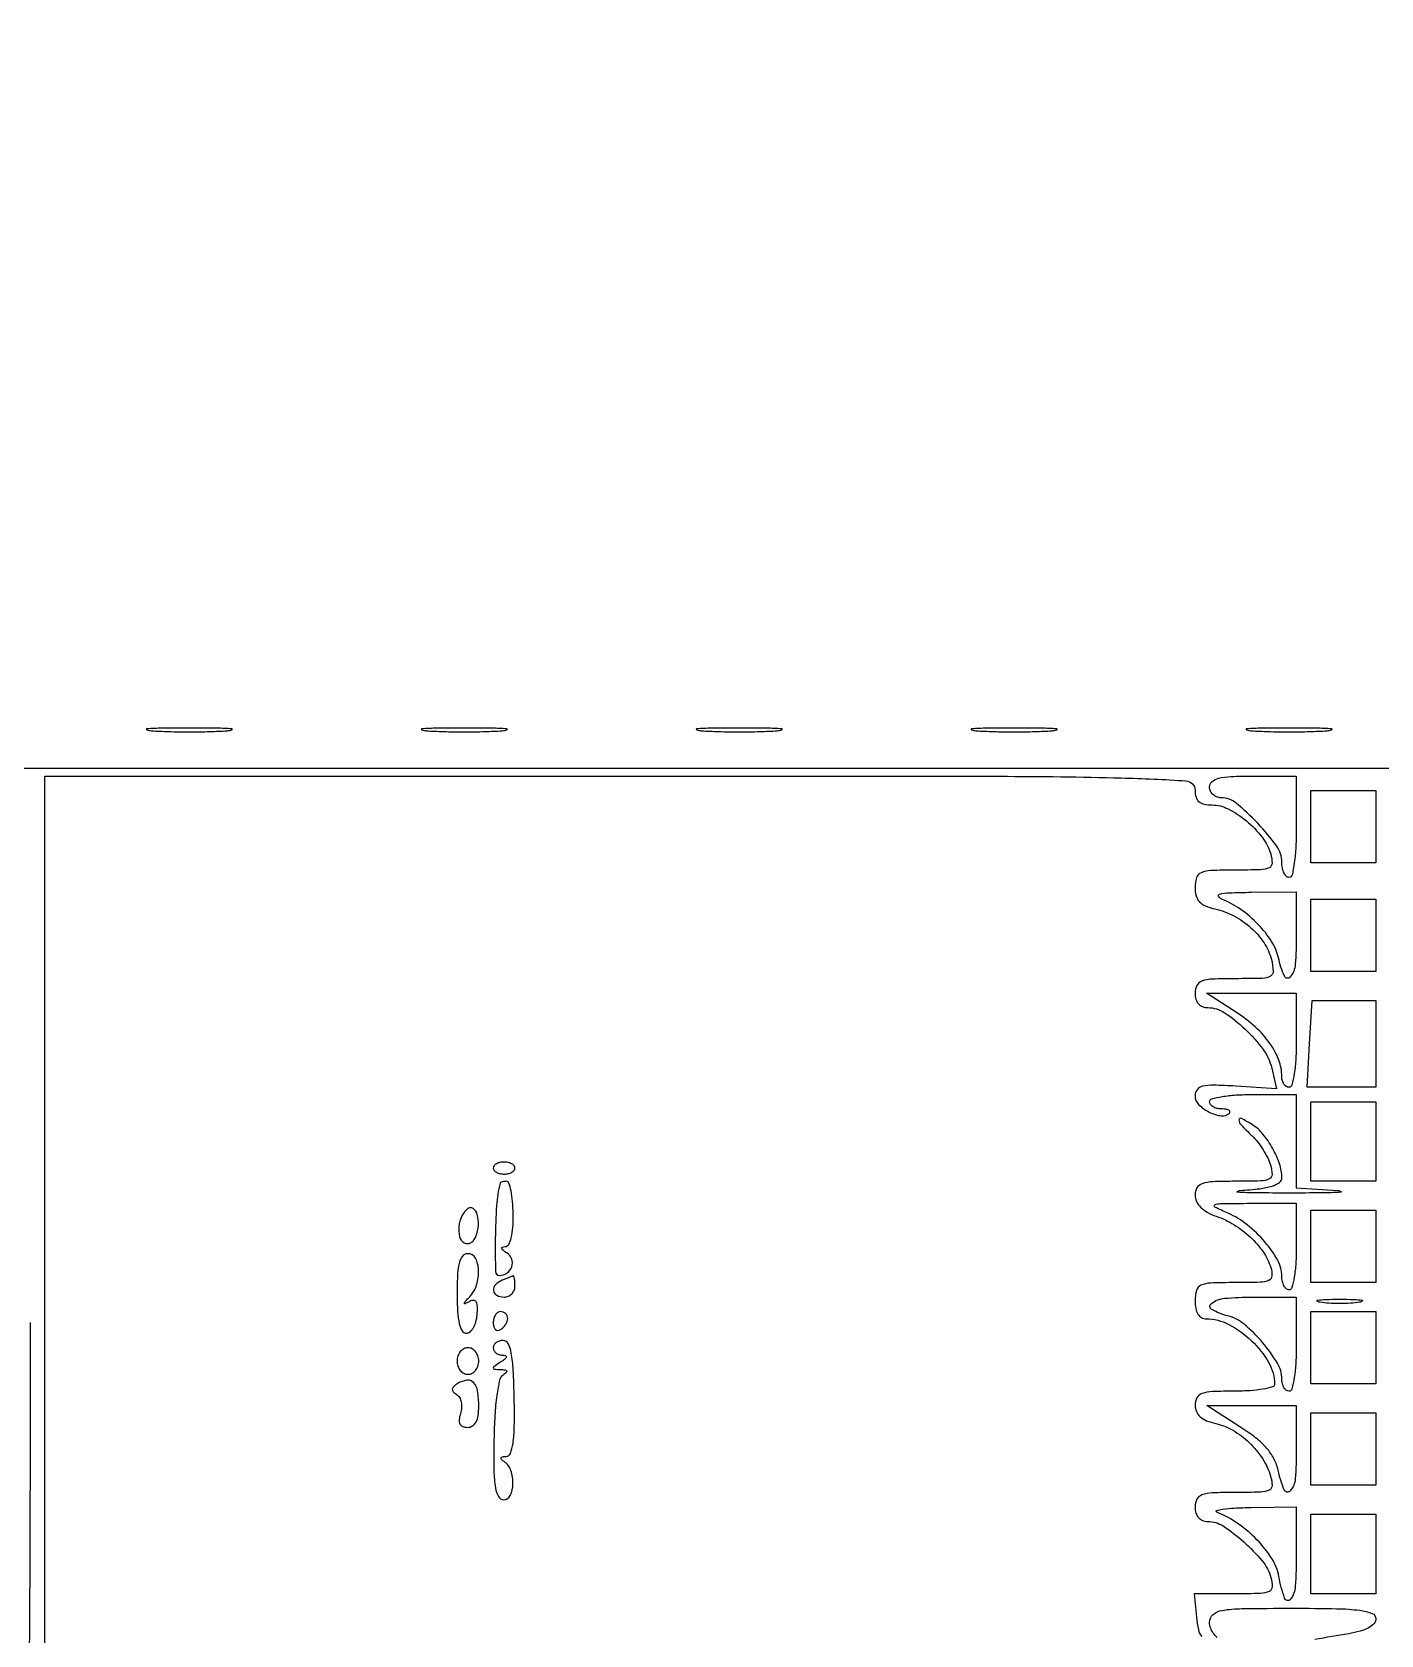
# Model space of a CAD drawing. Extents: x 23 to 255, y 40 to 184.
# Drawn here: x 184.79 to 200.56, y 165.5 to 184.24 of the extents above; entities that cross this region are included whole.
import ezdxf

# ---------------------------------------------------------------- set-up
doc = ezdxf.new("R2010")
doc.units = 0
doc.header["$MEASUREMENT"] = 0

msp = doc.modelspace()

# ---------------------------------------------------------------- linework, layer by layer
for points in [[(207.919475, 175.632891, 0.000007), (191.762556, 175.634099, 0.00002), (173.0434, 175.634494, 0.000013), (151.49745, 175.633531), (95.9364, 175.6296)], [(184.9356, 162.7704), (184.9356, 169.1577), (184.9356, 175.545), (191.6613, 175.545, -0.000328), (196.106804, 175.542086, -0.00596), (197.525138, 175.523318, -0.010206), (198.281175, 175.488847, -0.39502), (198.387, 175.3758, 0.074426), (198.398636, 175.29806, 0.1428), (198.432943, 175.245793, 0.12579), (198.493521, 175.216079, 0.051482), (198.585341, 175.2066, -0.119029), (198.77492, 175.160821, -0.0551), (198.98771, 175.020196, -0.05424), (199.170724, 174.830836, -0.091965), (199.271543, 174.63555, -0.071856), (199.288028, 174.526251, -0.294509), (199.253717, 174.472317, -0.101528), (199.15433, 174.44915, -0.006664), (198.858001, 174.4452, 0.008649), (198.571039, 174.440236, 0.092418), (198.457729, 174.415028, 0.216985), (198.404793, 174.35708, 0.078382), (198.387, 174.244275, 0.064847), (198.399808, 174.145934, 0.121827), (198.438099, 174.07609, 0.108061), (198.508229, 174.02691, 0.044267), (198.61965, 173.991488, -0.066485), (198.841988, 173.909798, -0.061697), (199.041367, 173.771006, -0.064017), (199.194262, 173.593691, -0.084656), (199.280058, 173.398863, -0.047192), (199.300767, 173.263298, -0.292759), (199.267858, 173.204784, -0.116556), (199.173722, 173.180063, -0.006186), (198.861471, 173.1762, 0.009471), (198.589739, 173.171052, 0.076314), (198.467459, 173.147508, 0.189671), (198.408783, 173.096311, 0.120191), (198.387, 173.007, 0.071686), (198.397193, 172.936269, 0.111248), (198.427056, 172.882611, 0.11959), (198.475189, 172.849446, 0.091572), (198.538246, 172.8378, -0.147246), (198.729488, 172.780233, -0.043433), (198.971734, 172.587683, -0.044018), (199.183694, 172.348154, -0.102104), (199.283888, 172.131365), (199.340202, 171.89023), (198.863486, 171.919865, 0.009356), (198.602058, 171.931211, 0.064311), (198.474354, 171.91791, 0.169163), (198.411367, 171.877769, 0.168845), (198.386885, 171.807151, 0.198438), (198.428705, 171.706159, 0.079302), (198.55218, 171.616482, 0.082025), (198.693437, 171.571828, 0.236228), (198.788175, 171.603375, 0.24659), (198.794023, 171.622156, 0.225296), (198.782087, 171.638705, 0.092148), (198.748004, 171.649961, 0.03381), (198.6972, 171.6534, -0.05808), (198.643272, 171.659685, -0.077243), (198.597619, 171.678251, -0.096011), (198.567029, 171.705729, -0.163305), (198.5562, 171.738, -0.339565), (198.581853, 171.771418, -0.024068), (198.70425, 171.797925, -0.025878), (198.86784, 171.816557, -0.015416), (199.0638, 171.8226), (199.5714, 171.8226), (199.5714, 171.276922), (199.5714, 170.731244), (200.05785, 170.700718, -0.118945), (200.093372, 170.689752, -0.741426), (200.090765, 170.67916, -0.010881), (199.866802, 170.672071, -0.002471), (199.4868, 170.670193, -0.002471), (199.106798, 170.672071, -0.010881), (198.882835, 170.67916, -0.741426), (198.880228, 170.689752, -0.118945), (198.91575, 170.700718, 0.013446), (199.143046, 170.721129, 0.04533), (199.288933, 170.751774, 0.082001), (199.373471, 170.793793, 0.240978), (199.4022, 170.849941, 0.081993), (199.375573, 171.011222, 0.045265), (199.294324, 171.194287, 0.045239), (199.181312, 171.359977, 0.081062), (199.05778, 171.468326, 0.019767), (198.928536, 171.542107, 0.551269), (198.900751, 171.525885, 0.202161), (198.921751, 171.4708, 0.011489), (199.053303, 171.339446, -0.036565), (199.118357, 171.267629, -0.024181), (199.182571, 171.176642, -0.024356), (199.236667, 171.081616, -0.042692), (199.270504, 170.99775, -0.071362), (199.287674, 170.888346, -0.296141), (199.253699, 170.834471, -0.101808), (199.154613, 170.811331, -0.006626), (198.858001, 170.8074, 0.009923), (198.594061, 170.802161, 0.072511), (198.470053, 170.779024, 0.179134), (198.40975, 170.729885, 0.13393), (198.387, 170.646476, 0.112749), (198.403761, 170.573091, 0.084274), (198.451937, 170.505215, 0.069041), (198.529871, 170.446272, 0.043588), (198.634044, 170.399432, -0.054548), (198.843981, 170.299463, -0.050017), (199.034082, 170.153938, -0.05215), (199.18356, 169.981181, -0.07558), (199.272649, 169.800552, -0.087675), (199.285847, 169.701476, -0.288568), (199.250019, 169.649592, -0.094456), (199.147311, 169.627032, -0.006968), (198.858001, 169.623, 0.008423), (198.566208, 169.618084, 0.097398), (198.45525, 169.592353, 0.222281), (198.403672, 169.532501, 0.068566), (198.387, 169.4115, 0.04674), (198.395408, 169.321753, 0.092279), (198.42126, 169.25527, 0.123701), (198.463075, 169.214744, 0.131652), (198.518101, 169.2, -0.121937), (198.781289, 169.134847, -0.069674), (199.048433, 168.942319, -0.070322), (199.249715, 168.686571, -0.132358), (199.3176, 168.434619, -0.336836), (199.293607, 168.403044, -0.024914), (199.180918, 168.377682, -0.026604), (199.03067, 168.359814, -0.016294), (198.8523, 168.354, 0.010061), (198.591005, 168.348742, 0.074062), (198.468719, 168.325465, 0.181454), (198.409314, 168.275939, 0.129934), (198.387, 168.191522, 0.103187), (198.402622, 168.116629, 0.108796), (198.446757, 168.055846, 0.085592), (198.522097, 168.009107, 0.042097), (198.630176, 167.975633, -0.079416), (198.830245, 167.89695, -0.058059), (199.020731, 167.752385, -0.05719), (199.175778, 167.565047, -0.070786), (199.271277, 167.35995, -0.07173), (199.287938, 167.250624, -0.294927), (199.253713, 167.196705, -0.101599), (199.154402, 167.173545, -0.006654), (198.858001, 167.1696, 0.009591), (198.588568, 167.164431, 0.07678), (198.467025, 167.140852, 0.18974), (198.408649, 167.089662, 0.119533), (198.387, 167.0004, 0.071686), (198.397193, 166.929669, 0.111248), (198.427056, 166.876011, 0.11959), (198.475189, 166.842846, 0.091572), (198.538246, 166.8312, -0.14641), (198.714605, 166.778427, -0.036509), (198.95598, 166.593215, -0.037697), (199.172593, 166.368911, -0.103936), (199.274607, 166.17555, -0.074205), (199.28888, 166.066555, -0.290017), (199.253198, 166.012386, -0.099616), (199.151908, 165.989183, -0.006654), (198.852641, 165.9852), (198.37628, 165.9852), (198.40279, 165.71025, 0.030854), (198.425644, 165.566632, 0.11723), (198.465119, 165.485513, 0.145968)], [(184.7664, 169.1577, -0.000879), (184.761479, 166.358436, -0.002432), (184.74497, 164.388375, -0.000332)], [(198.647676, 165.4757, -0.073137), (198.59969, 165.525263, -0.071882), (198.567318, 165.587488, -0.084246), (198.5562, 165.653003, -0.219929), (198.597262, 165.741841, -0.135539), (198.703591, 165.791307, -0.038228), (198.934997, 165.812091, -0.00329), (199.5291, 165.816, -0.00445), (200.046468, 165.811395, -0.027013), (200.313649, 165.792175, -0.058719), (200.45814, 165.756336, -0.312178), (200.502, 165.692933, -0.188945), (200.480562, 165.638227, -0.08067), (200.417562, 165.589046, -0.056837), (200.317621, 165.548164, -0.028839), (200.18475, 165.518859, 0.005794), (199.788779, 165.450478, 0.03923)]]:
    msp.add_lwpolyline(points, format="xyb")
for points in [[(186.18345, 176.074829, 0.01099), (186.385652, 176.065144, 0.006471), (186.6276, 176.062012, 0.006471), (186.869548, 176.065144, 0.01099), (187.07175, 176.074829, 0.067956), (187.125946, 176.086129, 0.813012), (187.124493, 176.096774, 0.014551), (186.946087, 176.104047, 0.002911), (186.6276, 176.105901, 0.002911), (186.309113, 176.104047, 0.014551), (186.130707, 176.096774, 0.813012), (186.129254, 176.086129, 0.067956)], [(189.39825, 176.074829, 0.01099), (189.600452, 176.065144, 0.006471), (189.8424, 176.062012, 0.006471), (190.084348, 176.065144, 0.01099), (190.28655, 176.074829, 0.067956), (190.340746, 176.086129, 0.813012), (190.339293, 176.096774, 0.014551), (190.160887, 176.104047, 0.002911), (189.8424, 176.105901, 0.002911), (189.523913, 176.104047, 0.014551), (189.345507, 176.096774, 0.813012), (189.344054, 176.086129, 0.067956)], [(192.61305, 176.074829, 0.01099), (192.815252, 176.065144, 0.006471), (193.0572, 176.062012, 0.006471), (193.299148, 176.065144, 0.01099), (193.50135, 176.074829, 0.067956), (193.555546, 176.086129, 0.813012), (193.554093, 176.096774, 0.014551), (193.375687, 176.104047, 0.002911), (193.0572, 176.105901, 0.002911), (192.738713, 176.104047, 0.014551), (192.560307, 176.096774, 0.813012), (192.558854, 176.086129, 0.067956)], [(195.82785, 176.074829, 0.01099), (196.030052, 176.065144, 0.006471), (196.272, 176.062012, 0.006471), (196.513948, 176.065144, 0.01099), (196.71615, 176.074829, 0.067956), (196.770346, 176.086129, 0.813012), (196.768893, 176.096774, 0.014551), (196.590487, 176.104047, 0.002911), (196.272, 176.105901, 0.002911), (195.953513, 176.104047, 0.014551), (195.775107, 176.096774, 0.813012), (195.773654, 176.086129, 0.067956)], [(199.04265, 176.074829, 0.01099), (199.244852, 176.065144, 0.006471), (199.4868, 176.062012, 0.006471), (199.728748, 176.065144, 0.01099), (199.93095, 176.074829, 0.067956), (199.985146, 176.086129, 0.813012), (199.983693, 176.096774, 0.014551), (199.805287, 176.104047, 0.002911), (199.4868, 176.105901, 0.002911), (199.168313, 176.104047, 0.014551), (198.989907, 176.096774, 0.813012), (198.988454, 176.086129, 0.067956)], [(199.5714, 174.9528, -0.01259), (199.565526, 174.719559, -0.022889), (199.547229, 174.5298, -0.020168), (199.5211, 174.388005, -0.350432), (199.4868, 174.3606, -0.198763), (199.454478, 174.373977, -0.085597), (199.427051, 174.412788, -0.065573), (199.408423, 174.470258, -0.045657), (199.4022, 174.53826, 0.157387), (199.341964, 174.724883, 0.033032), (199.120601, 174.992839, 0.03249), (198.86712, 175.228665, 0.172783), (198.69156, 175.2912, -0.092638), (198.639888, 175.300856, -0.096209), (198.595962, 175.328477, -0.099298), (198.566564, 175.369682, -0.10583), (198.5562, 175.4181, -0.222027), (198.58477, 175.479268, -0.113455), (198.66195, 175.518562, -0.050675), (198.806959, 175.539547, -0.010614), (199.0638, 175.545), (199.5714, 175.545)], [(199.5714, 173.6838, -0.01916), (199.558334, 173.342955, -0.148642), (199.501127, 173.196225, -0.567861), (199.431313, 173.20528, -0.048213), (199.362455, 173.418367, 0.087957), (199.282561, 173.611812, 0.050277), (199.125646, 173.810853, 0.048101), (198.921105, 173.985456, 0.056885), (198.697673, 174.106597, -0.174844), (198.661324, 174.139084, -0.495358), (198.673183, 174.165314, -0.048125), (198.788693, 174.180434, -0.00596), (199.04265, 174.186038), (199.5714, 174.1914)], [(199.5714, 172.4571, -0.013867), (199.565448, 172.242506, -0.024301), (199.546996, 172.065825, -0.022017), (199.520685, 171.933773, -0.345347), (199.4868, 171.9072, -0.143794), (199.454538, 171.916674, -0.09951), (199.427051, 171.943308, -0.083941), (199.40853, 171.983133, -0.067055), (199.4022, 172.030119, 0.090627), (199.36677, 172.223984, 0.06369), (199.262399, 172.420262, 0.055208), (199.094549, 172.609246, 0.03977), (198.870616, 172.781168), (198.522332, 173.007), (199.046866, 173.007), (199.5714, 173.007)], [(190.1808, 170.9625, 0.17482), (190.190503, 170.935598, 0.093122), (190.218077, 170.912709, 0.073362), (190.259151, 170.897219, 0.053595), (190.3077, 170.892, 0.053595), (190.356249, 170.897219, 0.073362), (190.397323, 170.912709, 0.093122), (190.424897, 170.935598, 0.17482), (190.4346, 170.9625, 0.17482), (190.424897, 170.989402, 0.093122), (190.397323, 171.012291, 0.073362), (190.356249, 171.027781, 0.053595), (190.3077, 171.033, 0.053595), (190.259151, 171.027781, 0.073362), (190.218077, 171.012291, 0.093122), (190.190503, 170.989402, 0.17482)], [(190.260246, 170.78625, 0.042785), (190.219459, 170.522652, 0.015103), (190.205004, 170.140316, 0.006592), (190.207179, 169.751647, 0.408724), (190.252061, 169.7076, 0.151608), (190.342498, 169.735667, 0.162956), (190.39802, 169.809331, 0.170425), (190.396693, 169.898969, 0.164916), (190.339689, 169.969563, -0.026266), (190.295325, 170.001043, -0.166504), (190.280583, 170.023984, -0.387516), (190.288767, 170.039029, -0.080167), (190.321206, 170.044705, 0.27433), (190.361732, 170.069478, 0.062434), (190.391419, 170.147893, 0.043286), (190.409665, 170.268057, 0.019825), (190.413557, 170.4267, 0.017591), (190.406211, 170.572629, 0.028503), (190.388577, 170.695569, 0.027974), (190.364731, 170.786901, 0.325704), (190.336601, 170.8074, 0.027911), (190.308956, 170.805856, 0.039672), (190.284801, 170.801187, 0.045134), (190.266848, 170.794421, 0.223916)], [(199.5714, 170.046, -0.015416), (199.565357, 169.85004, -0.025878), (199.546725, 169.68645, -0.024068), (199.520218, 169.564053, -0.339565), (199.4868, 169.5384, -0.180252), (199.45451, 169.550431, -0.09158), (199.427051, 169.584751, -0.071559), (199.408453, 169.635817, -0.051646), (199.4022, 169.696191, 0.127324), (199.354354, 169.881037, 0.049668), (199.20296, 170.099586, 0.047972), (198.996284, 170.299932, 0.065928), (198.774875, 170.433349, -0.012822), (198.618681, 170.506175, -0.636713), (198.619335, 170.532249, -0.099792), (198.686189, 170.546696, -0.001908), (199.04265, 170.550289), (199.5714, 170.5536)], [(189.8847, 170.487922, 0.125567), (189.813718, 170.402709, 0.083921), (189.778796, 170.279998, 0.090996), (189.787279, 170.161864, 0.193368), (189.840754, 170.089317, 0.139088), (189.877886, 170.078754, 0.124149), (189.916861, 170.088551, 0.103827), (189.951813, 170.118003, 0.074453), (189.977052, 170.162596, 0.071938), (190.007038, 170.294961, 0.089173), (189.994607, 170.420476, 0.168476), (189.947428, 170.487918, 0.323914)], [(189.7578, 169.4961, 0.013845), (189.763679, 169.28381, 0.043429), (189.783879, 169.142695, 0.075908), (189.817486, 169.058679, 0.26569), (189.866248, 169.0308, 0.182179), (189.909046, 169.046929, 0.080433), (189.948094, 169.094293, 0.064141), (189.977735, 169.164235, 0.047575), (189.992585, 169.246945, 0.025816), (189.995594, 169.344138, 0.12245), (189.981158, 169.397468, 0.270421), (189.950691, 169.415506, 0.13076), (189.905287, 169.403734, -0.010427), (189.85133, 169.374752, -0.563685), (189.843202, 169.379786, -0.181757), (189.849785, 169.396764, -0.004669), (189.90585, 169.458309, 0.111015), (189.986604, 169.597071, 0.087205), (190.009564, 169.770056, 0.11215), (189.971778, 169.909082, 0.277309), (189.8847, 169.9614, 0.211442), (189.824165, 169.934603, 0.118311), (189.784718, 169.8627, 0.054498), (189.763436, 169.728575, 0.01212)], [(190.28655, 169.651571, 0.104915), (190.207678, 169.598465, 0.222484), (190.184264, 169.530396, 0.250307), (190.221977, 169.474923, 0.121389), (190.3077, 169.4538, 0.099038), (190.35613, 169.463488, 0.097945), (190.397323, 169.491077, 0.097945), (190.424912, 169.53227, 0.099038), (190.4346, 169.5807, 0.015709), (190.433085, 169.628894, 0.027836), (190.428387, 169.668361, 0.029314), (190.421704, 169.696552, 0.41847), (190.41345, 169.700921, 0.01488), (190.400105, 169.696266, 0.001374), (190.367449, 169.683669, 0.001771), (190.328593, 169.6684, 0.001388)], [(199.5714, 168.9039, -0.013867), (199.565448, 168.689306, -0.024301), (199.546996, 168.512625, -0.022017), (199.520685, 168.380573, -0.345347), (199.4868, 168.354, -0.162327), (199.45453, 168.36476, -0.096231), (199.427051, 168.395144, -0.077576), (199.408488, 168.440496, -0.058486), (199.4022, 168.494065, 0.136288), (199.350123, 168.681572, 0.041145), (199.175757, 168.923729, 0.041592), (198.960679, 169.137076, 0.113564), (198.771027, 169.233906, -0.062844), (198.583273, 169.307037, -0.54645), (198.577865, 169.380363, -0.140334), (198.732355, 169.439457, -0.021627), (199.0638, 169.4538), (199.5714, 169.4538)], [(200.31165, 169.393205, -0.023547), (200.205712, 169.382227, -0.014044), (200.079, 169.378667, -0.014044), (199.952288, 169.382227, -0.023547), (199.84635, 169.393205, -0.124239), (199.81569, 169.406079, -0.664672), (199.818723, 169.418096, -0.03126), (199.912286, 169.426336, -0.006336), (200.079, 169.428448, -0.006336), (200.245714, 169.426336, -0.03126), (200.339277, 169.418096, -0.664672), (200.34231, 169.406079, -0.124239)], [(190.1808, 169.152707, 0.066118), (190.186998, 169.106039, 0.138808), (190.205651, 169.074917, 0.191142), (190.233282, 169.063968, 0.139169), (190.2654, 169.0731, 0.06081), (190.297761, 169.099005, 0.051032), (190.325149, 169.133411, 0.053229), (190.343799, 169.170681, 0.089642), (190.35, 169.204993, 0.105429), (190.343523, 169.235367, 0.099231), (190.325149, 169.261215, 0.096318), (190.297695, 169.278541, 0.092995), (190.2654, 169.2846, 0.153634), (190.233135, 169.274446, 0.097988), (190.205651, 169.245856, 0.080552), (190.187106, 169.203138, 0.062283)], [(189.7578, 168.7065, 0.080377), (189.767385, 168.647257, 0.091482), (189.795077, 168.596961, 0.100741), (189.836301, 168.563333, 0.121457), (189.8847, 168.5514, 0.121457), (189.933099, 168.563333, 0.100741), (189.974323, 168.596961, 0.091482), (190.002015, 168.647257, 0.080377), (190.0116, 168.7065, 0.080377), (190.002015, 168.765743, 0.091482), (189.974323, 168.816039, 0.100741), (189.933099, 168.849667, 0.121457), (189.8847, 168.8616, 0.121457), (189.836301, 168.849667, 0.100741), (189.795077, 168.816039, 0.091482), (189.767385, 168.765743, 0.080377)], [(190.1808, 168.8616, 0.123684), (190.188931, 168.829233, 0.099425), (190.211864, 168.801471, 0.089546), (190.246153, 168.78258, 0.07833), (190.28655, 168.775705, -0.066727), (190.325036, 168.770065, -0.405416), (190.334138, 168.754231, -0.167501), (190.318009, 168.729644, -0.021149), (190.2654, 168.6924, 0.007698), (190.190683, 168.642467, 0.246379), (190.1808, 168.623627, 0.392993), (190.192338, 168.611215, 0.013145), (190.2654, 168.6078, -0.027609), (190.318978, 168.603741, -0.255862), (190.337081, 168.590491, -0.332754), (190.333113, 168.571353, -0.038031), (190.295725, 168.543055, 0.198688), (190.254631, 168.48384, 0.018813), (190.222936, 168.306429, 0.020236), (190.199727, 168.072045, 0.011015), (190.189256, 167.78295, 0.006744), (190.189007, 167.420452, 0.036758), (190.205906, 167.22508, 0.084643), (190.241449, 167.120855, 0.274946), (190.301724, 167.085, 0.291983), (190.379831, 167.134863, 0.103315), (190.411283, 167.270071, 0.08665), (190.387657, 167.426176, 0.160426), (190.311759, 167.527855, -0.038637), (190.278471, 167.555254, -0.281623), (190.27346, 167.57441, -0.284595), (190.288223, 167.587439, -0.039161), (190.330911, 167.591305, 0.308113), (190.381647, 167.626748, 0.055887), (190.411796, 167.744039, 0.031571), (190.427153, 167.943584, 0.007966), (190.426423, 168.2694, 0.007895), (190.415056, 168.603956, 0.034648), (190.391598, 168.800121, 0.067872), (190.354445, 168.910813, 0.285237), (190.297462, 168.9462, 0.070831), (190.252877, 168.939852, 0.086356), (190.215069, 168.921349, 0.100258), (190.189793, 168.893861, 0.136763)], [(189.765879, 168.443593, 0.04322), (189.718056, 168.40799, 0.186731), (189.702141, 168.377061, 0.222604), (189.712471, 168.347102, 0.061859), (189.752209, 168.315155, -0.129663), (189.785475, 168.280108, -0.074837), (189.805656, 168.225173, -0.066367), (189.810267, 168.159526, -0.061303), (189.79784, 168.09308, 0.046956), (189.781841, 168.01928, 0.147015), (189.790452, 167.969797, 0.191024), (189.822689, 167.941001, 0.088118), (189.878999, 167.931, 0.137897), (189.937245, 167.947375, 0.134047), (189.979178, 167.991835, 0.088406), (190.003953, 168.068308, 0.03425), (190.0116, 168.179807, 0.038548), (189.997939, 168.35674, 0.150073), (189.950522, 168.454392, 0.244227), (189.872756, 168.482055, 0.104443)], [(199.5714, 167.6772, -0.01836), (199.558627, 167.329472, -0.161115), (199.500415, 167.189021, -0.561116), (199.429404, 167.200793, -0.041934), (199.358337, 167.430518, 0.067189), (199.309175, 167.565039, 0.059232), (199.22443, 167.688147, 0.047596), (199.095734, 167.809119, 0.023548), (198.912052, 167.938118), (198.523074, 168.1848), (199.047237, 168.1848), (199.5714, 168.1848)], [(199.5714, 166.4505, -0.015799), (199.559403, 166.070936, -0.150889), (199.502567, 165.92117, -0.596379), (199.434215, 165.932688, -0.035741), (199.36704, 166.188394, 0.095705), (199.284572, 166.397122, 0.050616), (199.111447, 166.616431, 0.048531), (198.885011, 166.808871, 0.060179), (198.6408, 166.938259, -0.681603), (198.640663, 166.957208, -0.061163), (198.706497, 166.974674, -0.022271), (198.847892, 166.987807, -0.008863), (199.04265, 166.993721), (199.5714, 167.0004)]]:
    msp.add_lwpolyline(points, format="xyb", close=True)
for points in [[(200.502, 174.9528), (200.502, 174.5298), (200.1213, 174.5298), (199.7406, 174.5298), (199.7406, 174.9528), (199.7406, 175.3758), (200.1213, 175.3758), (200.502, 175.3758)], [(200.502, 173.6838), (200.502, 173.2608), (200.1213, 173.2608), (199.7406, 173.2608), (199.7406, 173.6838), (199.7406, 174.1068), (200.1213, 174.1068), (200.502, 174.1068)], [(200.502, 172.4148), (200.502, 171.9072), (200.10015, 171.907046), (199.6983, 171.906892), (199.726964, 172.414646), (199.755629, 172.9224), (200.128814, 172.9224), (200.502, 172.9224)], [(200.502, 171.2727), (200.502, 170.8074), (200.1213, 170.8074), (199.7406, 170.8074), (199.7406, 171.2727), (199.7406, 171.738), (200.1213, 171.738), (200.502, 171.738)], [(200.502, 170.046), (200.502, 169.623), (200.1213, 169.623), (199.7406, 169.623), (199.7406, 170.046), (199.7406, 170.469), (200.1213, 170.469), (200.502, 170.469)], [(200.502, 168.8616), (200.502, 168.4386), (200.1213, 168.4386), (199.7406, 168.4386), (199.7406, 168.8616), (199.7406, 169.2846), (200.1213, 169.2846), (200.502, 169.2846)], [(200.502, 167.6772), (200.502, 167.2542), (200.1213, 167.2542), (199.7406, 167.2542), (199.7406, 167.6772), (199.7406, 168.1002), (200.1213, 168.1002), (200.502, 168.1002)], [(200.502, 166.4505), (200.502, 165.9852), (200.1213, 165.9852), (199.7406, 165.9852), (199.7406, 166.4505), (199.7406, 166.9158), (200.1213, 166.9158), (200.502, 166.9158)]]:
    msp.add_lwpolyline(points, close=True)

doc.saveas('drawing.dxf')
